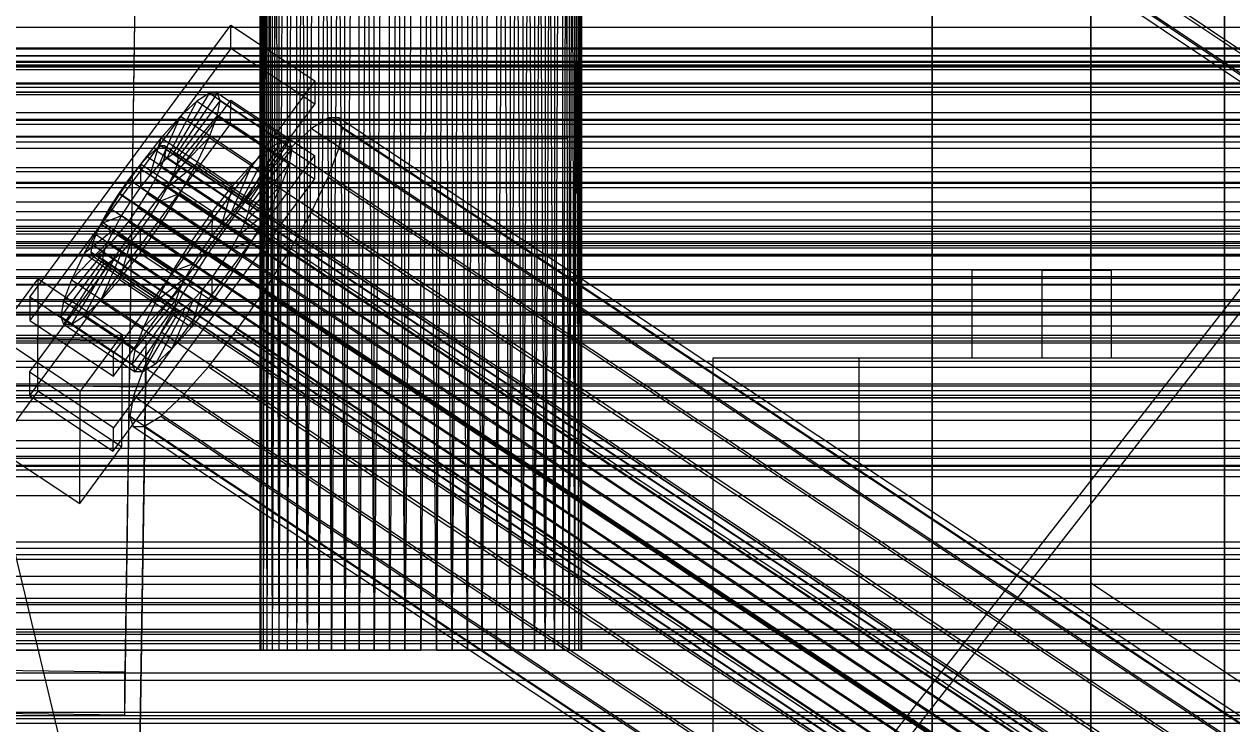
# Model space of a CAD drawing. Header units: millimetres. Extents: x -1970 to 59977, y -50268 to 6837.
# Drawn here: x -374.3 to -209, y -34070.1 to -33974.3 of the extents above; entities that cross this region are included whole.
import ezdxf

# ---------------------------------------------------------------- set-up
doc = ezdxf.new("R2010")
doc.units = ezdxf.units.MM
for name, color, linetype, lineweight in [('COTAS_O', 1, 'Continuous', 0), ('frontal_briquetadora', 7, 'Continuous', 0), ('frontal_C01', 7, 'Continuous', 0), ('frontal_C02', 7, 'Continuous', 0), ('frontal_C03', 7, 'Continuous', 0), ('frontal_mezcladora', 7, 'Continuous', 0), ('frontal_secador', 7, 'Continuous', 0)]:
    doc.layers.add(name, color=color, linetype=linetype, lineweight=lineweight)
doc.dimstyles.new('R19_100', dxfattribs={"dimtxt": 250, "dimasz": 150, "dimexe": 150, "dimexo": 80, "dimgap": 100, "dimtad": 1, "dimtih": 1, "dimtoh": 1, "dimdsep": 46, "dimcen": 0.09, "dimadec": 0, "dimazin": 0, "dimtfac": 1, "dimtdec": 4, "dimtofl": 0, "dimtmove": 0, "dimatfit": 3, "dimfxl": 1, "dimtolj": 1, "dimtzin": 0, "dimarcsym": 0})

# ---------------------------------------------------------------- blocks, each defined once
blk = doc.blocks.new('*D39')
at = {"layer": 'COTAS_O', "color": 0, "lineweight": -2, "transparency": 16777216}
for p, q in [((-1725, -34320), (-1725, -33550)), ((1725, -34320), (1725, -33550)), ((-1575, -33700), (1575, -33700))]:
    blk.add_line(p, q, dxfattribs=at)
at = {"layer": 'COTAS_O', "color": 0, "transparency": 16777216}
for points in [[(-1575, -33675), (-1575, -33725), (-1725, -33700)], [(1575, -33675), (1575, -33725), (1725, -33700)]]:
    blk.add_solid(points, dxfattribs=at)
at = {"layer": 'Defpoints', "color": 0, "transparency": 16777216}
for p in [(1725, -33700), (-1725, -34400), (1725, -34400)]:
    blk.add_point(p, dxfattribs=at)
blk = doc.blocks.new('*D42')
at = {"layer": 'COTAS_O', "color": 0, "lineweight": -2, "transparency": 16777216}
for p, q in [((-570, -33700), (200, -33700)), ((50, -34750), (50, -33850)), ((-570, -34900), (200, -34900))]:
    blk.add_line(p, q, dxfattribs=at)
at = {"layer": 'COTAS_O', "color": 0, "transparency": 16777216}
for points in [[(25, -33850), (75, -33850), (50, -33700)], [(25, -34750), (75, -34750), (50, -34900)]]:
    blk.add_solid(points, dxfattribs=at)
at = {"layer": 'Defpoints', "color": 0, "transparency": 16777216}
for p in [(-650, -33700), (50, -33700), (-650, -34900)]:
    blk.add_point(p, dxfattribs=at)
blk = doc.blocks.new('*D43')
at = {"layer": 'COTAS_O', "color": 0, "lineweight": -2, "transparency": 16777216}
for p, q in [((-650, -34820), (-650, -34050)), ((650, -34820), (650, -34050)), ((-500, -34200), (500, -34200))]:
    blk.add_line(p, q, dxfattribs=at)
at = {"layer": 'COTAS_O', "color": 0, "transparency": 16777216}
for points in [[(-500, -34175), (-500, -34225), (-650, -34200)], [(500, -34175), (500, -34225), (650, -34200)]]:
    blk.add_solid(points, dxfattribs=at)
at = {"layer": 'Defpoints', "color": 0, "transparency": 16777216}
for p in [(650, -34200), (-650, -34900), (650, -34900)]:
    blk.add_point(p, dxfattribs=at)

msp = doc.modelspace()

# ---------------------------------------------------------------- linework, layer by layer
at = {"layer": 'frontal_briquetadora'}
for p, q in [((-340, -33818), (-340, -33990)), ((-300, -33818), (-300, -33990)), ((-430, -33820), (-223.45, -34680)), ((-341.894, -33820), (-342, -34060)), ((-342, -33820), (-342, -34060)), ((-342, -33820), (-341.894, -34060)), ((-341.577, -33820), (-341.894, -34060)), ((-341.894, -33820), (-341.894, -34060)), ((-341.894, -33820), (-341.577, -34060)), ((-341.053, -33820), (-341.577, -34060)), ((-341.577, -33820), (-341.577, -34060)), ((-341.577, -33820), (-341.053, -34060)), ((-340.325, -33820), (-341.053, -34060)), ((-341.053, -33820), (-341.053, -34060)), ((-341.053, -33820), (-340.325, -34060)), ((-339.402, -33820), (-340.325, -34060)), ((-340.325, -33820), (-340.325, -34060)), ((-340.325, -33820), (-339.402, -34060)), ((-338.292, -33820), (-339.402, -34060)), ((-339.402, -33820), (-339.402, -34060)), ((-337.006, -33820), (-338.292, -34060)), ((-338.292, -33820), (-338.292, -34060)), ((-335.556, -33820), (-337.006, -34060)), ((-337.006, -33820), (-337.006, -34060)), ((-337.006, -33820), (-335.556, -34060)), ((-333.957, -33820), (-335.556, -34060)), ((-335.556, -33820), (-335.556, -34060)), ((-332.223, -33820), (-333.957, -34060)), ((-333.957, -34060), (-333.957, -33820)), ((-333.957, -33820), (-332.223, -34060)), ((-330.371, -33820), (-332.223, -34060)), ((-332.223, -34060), (-332.223, -33820)), ((-332.223, -33820), (-330.371, -34060)), ((-328.419, -33820), (-330.371, -34060)), ((-330.371, -34060), (-330.371, -33820)), ((-326.386, -33820), (-328.419, -34060)), ((-328.419, -34060), (-328.419, -33820)), ((-328.419, -33820), (-326.386, -34060)), ((-324.292, -33820), (-326.386, -34060)), ((-326.386, -34060), (-326.386, -33820)), ((-322.156, -33820), (-324.292, -34060)), ((-324.292, -34060), (-324.292, -33820)), ((-324.292, -33820), (-322.156, -34060)), ((-320, -33820), (-322.156, -34060)), ((-322.156, -34060), (-322.156, -33820)), ((-320, -34060), (-320, -33820)), ((-317.844, -33820), (-320, -34060)), ((-317.844, -34060), (-320, -33820)), ((-317.844, -33820), (-317.844, -34060)), ((-317.844, -34060), (-315.708, -33820)), ((-315.708, -34060), (-317.844, -33820)), ((-315.708, -33820), (-315.708, -34060)), ((-315.708, -34060), (-313.614, -33820)), ((-313.614, -34060), (-315.708, -33820)), ((-313.614, -33820), (-313.614, -34060)), ((-313.614, -34060), (-311.581, -33820)), ((-311.581, -34060), (-313.614, -33820)), ((-311.581, -33820), (-311.581, -34060)), ((-311.581, -34060), (-309.629, -33820)), ((-309.629, -33820), (-309.629, -34060)), ((-309.629, -34060), (-307.777, -33820)), ((-307.777, -34060), (-309.629, -33820)), ((-307.777, -33820), (-307.777, -34060)), ((-307.777, -34060), (-306.043, -33820)), ((-306.043, -34060), (-307.777, -33820)), ((-306.043, -33820), (-306.043, -34060)), ((-306.043, -34060), (-304.444, -33820)), ((-304.444, -34060), (-306.043, -33820)), ((-304.444, -33820), (-304.444, -34060)), ((-302.994, -33820), (-304.444, -34060)), ((-302.994, -34060), (-304.444, -33820)), ((-302.994, -33820), (-302.994, -34060)), ((-301.708, -33820), (-302.994, -34060)), ((-301.708, -34060), (-302.994, -33820)), ((-301.708, -33820), (-301.708, -34060)), ((-300.598, -33820), (-301.708, -34060)), ((-300.598, -33820), (-300.598, -34060)), ((-299.675, -33820), (-300.598, -34060)), ((-299.675, -34060), (-300.598, -33820)), ((-299.675, -33820), (-299.675, -34060)), ((-298.947, -33820), (-299.675, -34060)), ((-299.675, -33820), (-298.947, -34060)), ((-298.947, -33820), (-298.947, -34060)), ((-298.423, -33820), (-298.947, -34060)), ((-298.947, -33820), (-298.423, -34060)), ((-298.423, -33820), (-298.423, -34060)), ((-298.106, -33820), (-298.423, -34060)), ((-298.423, -33820), (-298.106, -34060)), ((-298.106, -33820), (-298.106, -34060)), ((-298, -33820), (-298.106, -34060)), ((-298, -33820), (-298, -34060)), ((-210, -33820), (-210, -34060)), ((-210, -34260), (-210, -33820)), ((-210, -34680), (-210, -33820)), ((-210, -33853.384), (-210, -34060)), ((-210, -34060), (-210, -33855.985)), ((-210, -34060), (-210, -33858.384)), ((-210, -33860.559), (-210, -34060)), ((-210, -33862.488), (-210, -34060)), ((-210, -33864.153), (-210, -34060)), ((-210, -33865.538), (-210, -34060)), ((-210, -33866.629), (-210, -34060)), ((-210, -33867.416), (-210, -34060)), ((-210, -33867.891), (-210, -34060)), ((-210, -33868.05), (-210, -34060)), ((-338.019, -33990), (-340, -33990)), ((-332.47, -33990), (-338.019, -33990)), ((-324.45, -33990), (-332.47, -33990)), ((-315.55, -33990), (-324.45, -33990)), ((-307.53, -33990), (-315.55, -33990)), ((-301.981, -33990), (-307.53, -33990)), ((-300, -33990), (-301.981, -33990)), ((-210, -34060), (-430, -34060)), ((-335.556, -34060), (-430, -34060)), ((-430, -34060), (-333.957, -34060)), ((-337.006, -34060), (-430, -34060)), ((-338.292, -34060), (-430, -34060)), ((-430, -34060), (-332.223, -34060)), ((-339.402, -34060), (-430, -34060)), ((-430, -34060), (-330.371, -34060)), ((-340.325, -34060), (-430, -34060)), ((-430, -34060), (-328.419, -34060)), ((-341.053, -34060), (-430, -34060)), ((-430, -34060), (-326.386, -34060)), ((-430, -34060), (-324.292, -34060)), ((-341.577, -34060), (-430, -34060)), ((-341.894, -34060), (-430, -34060)), ((-430, -34060), (-322.156, -34060)), ((-342, -34060), (-430, -34060)), ((-430, -34060), (-320, -34060)), ((-342, -34060), (-341.894, -34060)), ((-341.894, -34060), (-341.577, -34060)), ((-341.577, -34060), (-341.053, -34060)), ((-341.053, -34060), (-340.325, -34060)), ((-340.325, -34060), (-339.402, -34060)), ((-339.402, -34060), (-338.292, -34060)), ((-338.292, -34060), (-337.006, -34060)), ((-337.006, -34060), (-335.556, -34060)), ((-335.556, -34060), (-333.957, -34060)), ((-333.957, -34060), (-332.223, -34060)), ((-332.223, -34060), (-330.371, -34060)), ((-330.371, -34060), (-328.419, -34060)), ((-328.419, -34060), (-326.386, -34060)), ((-326.386, -34060), (-324.292, -34060)), ((-324.292, -34060), (-322.156, -34060)), ((-322.156, -34060), (-320, -34060)), ((-210, -34060), (-320, -34060)), ((-317.844, -34060), (-320, -34060)), ((-315.708, -34060), (-317.844, -34060)), ((-317.844, -34060), (-210, -34060)), ((-313.614, -34060), (-315.708, -34060)), ((-315.708, -34060), (-210, -34060)), ((-311.581, -34060), (-313.614, -34060)), ((-313.614, -34060), (-210, -34060)), ((-309.629, -34060), (-311.581, -34060)), ((-311.581, -34060), (-210, -34060)), ((-307.777, -34060), (-309.629, -34060)), ((-309.629, -34060), (-210, -34060)), ((-306.043, -34060), (-307.777, -34060)), ((-307.777, -34060), (-210, -34060)), ((-304.444, -34060), (-306.043, -34060)), ((-306.043, -34060), (-210, -34060)), ((-302.994, -34060), (-304.444, -34060)), ((-304.444, -34060), (-210, -34060)), ((-301.708, -34060), (-302.994, -34060)), ((-302.994, -34060), (-210, -34060)), ((-300.598, -34060), (-301.708, -34060)), ((-301.708, -34060), (-210, -34060)), ((-210, -34060), (-300.598, -34060)), ((-299.675, -34060), (-300.598, -34060)), ((-210, -34060), (-299.675, -34060)), ((-298.947, -34060), (-299.675, -34060)), ((-210, -34060), (-298.947, -34060)), ((-298.423, -34060), (-298.947, -34060)), ((-210, -34060), (-298.423, -34060)), ((-298.106, -34060), (-298.423, -34060)), ((-210, -34060), (-298.106, -34060)), ((-298, -34060), (-298.106, -34060)), ((-210, -34060), (-298, -34060)), ((-210, -34060), (-210, -34490)), ((-210, -34260), (-210, -34060)), ((-210, -34060), (-210, -34496)), ((-210, -34060), (-210, -34305))]:
    msp.add_line(p, q, dxfattribs=at)
at = {"layer": 'frontal_C01'}
for p, q in [((-250, -32680.37), (-250, -35735.764)), ((-250, -35740.498), (-250, -32685.104)), ((-228.298, -33738.634), (-228.298, -34050.821)), ((-228.298, -34056.508), (-228.298, -33744.321)), ((-373.501, -34011.698), (-345.969, -33974.459)), ((-345.981, -33977.66), (-345.969, -33974.459)), ((-345.969, -33974.459), (-334.501, -33982.07)), ((-345.981, -33977.66), (-373.513, -34014.899)), ((-334.513, -33985.272), (-345.981, -33977.66)), ((-334.501, -33982.07), (-362.033, -34019.309)), ((-334.501, -33982.07), (-334.513, -33985.272)), ((-353.892, -33992.082), (-348.918, -33983.763)), ((-353.378, -33992.08), (-347.835, -33983.757)), ((-348.918, -33983.763), (-350.645, -33984.845)), ((-347.835, -33983.757), (-348.918, -33983.763)), ((-348.918, -33983.763), (-339.088, -33990.287)), ((-347.835, -33983.757), (-338.005, -33990.281)), ((-347.47, -33984.829), (-347.835, -33983.757)), ((-373.539, -34021.943), (-346.008, -33984.704)), ((-362.045, -34022.511), (-334.513, -33985.272)), ((-354.71, -33992.595), (-350.645, -33984.845)), ((-353.205, -33992.587), (-347.47, -33984.829)), ((-350.645, -33984.845), (-352.899, -33986.931)), ((-350.645, -33984.845), (-340.816, -33991.37)), ((-347.847, -33986.906), (-347.47, -33984.829)), ((-347.47, -33984.829), (-337.64, -33991.354)), ((-346.02, -33987.906), (-346.008, -33984.704)), ((-346.008, -33984.704), (-334.539, -33992.316)), ((-355.777, -33993.583), (-352.899, -33986.931)), ((-352.899, -33986.931), (-355.525, -33989.879)), ((-353.384, -33993.571), (-347.847, -33986.906)), ((-352.899, -33986.931), (-343.069, -33993.456)), ((-348.941, -33989.846), (-347.847, -33986.906)), ((-347.847, -33986.906), (-338.017, -33993.43)), ((-332.629, -33987.137), (-334.938, -33988.584)), ((-331.181, -33987.13), (-332.629, -33987.137)), ((-332.629, -33987.137), (-148.32, -34109.469)), ((-330.692, -33988.563), (-331.181, -33987.13)), ((-331.181, -33987.13), (-146.872, -34109.461)), ((-346.02, -33987.906), (-373.551, -34025.145)), ((-334.551, -33995.518), (-346.02, -33987.906)), ((-334.938, -33988.584), (-337.95, -33991.373)), ((-334.938, -33988.584), (-150.629, -34110.916)), ((-331.197, -33991.34), (-330.692, -33988.563)), ((-330.692, -33988.563), (-146.383, -34110.895)), ((-355.525, -33989.879), (-358.345, -33993.486)), ((-357.021, -33994.979), (-355.525, -33989.879)), ((-355.525, -33989.879), (-345.695, -33996.403)), ((-353.902, -33994.964), (-348.941, -33989.846)), ((-350.678, -33993.448), (-348.941, -33989.846)), ((-348.941, -33989.846), (-339.111, -33996.37)), ((-339.088, -33990.287), (-344.062, -33998.606)), ((-338.005, -33990.281), (-343.549, -33998.604)), ((-340.816, -33991.37), (-339.088, -33990.287)), ((-339.088, -33990.287), (-338.005, -33990.281)), ((-338.005, -33990.281), (-337.64, -33991.354)), ((-356.348, -33991.508), (-357.415, -33992.496)), ((-355.53, -33990.995), (-356.348, -33991.508)), ((-356.348, -33991.508), (-142.549, -34133.412)), ((-355.017, -33990.992), (-355.53, -33990.995)), ((-355.53, -33990.995), (-141.731, -34132.899)), ((-355.022, -33992.484), (-354.844, -33991.5)), ((-354.844, -33991.5), (-355.017, -33990.992)), ((-355.017, -33990.992), (-141.218, -34132.897)), ((-354.844, -33991.5), (-141.045, -34133.405)), ((-354.71, -33992.595), (-353.892, -33992.082)), ((-353.892, -33992.082), (-353.378, -33992.08)), ((-344.062, -33998.606), (-353.892, -33992.082)), ((-343.549, -33998.604), (-353.378, -33992.08)), ((-353.378, -33992.08), (-353.205, -33992.587)), ((-340.816, -33991.37), (-344.88, -33999.119)), ((-337.64, -33991.354), (-343.376, -33999.112)), ((-343.069, -33993.456), (-340.816, -33991.37)), ((-337.95, -33991.373), (-341.461, -33995.313)), ((-337.64, -33991.354), (-338.017, -33993.43)), ((-337.95, -33991.373), (-153.641, -34113.705)), ((-332.659, -33995.27), (-331.197, -33991.34)), ((-331.197, -33991.34), (-146.887, -34113.671)), ((-334.539, -33992.316), (-362.071, -34029.555)), ((-358.345, -33993.486), (-361.166, -33997.509)), ((-357.415, -33992.496), (-358.659, -33993.892)), ((-358.345, -33993.486), (-358.357, -33996.688)), ((-348.515, -34000.011), (-358.345, -33993.486)), ((-357.415, -33992.496), (-143.617, -34134.4)), ((-357.021, -33994.979), (-355.777, -33993.583)), ((-356.363, -33995.583), (-355.541, -33993.876)), ((-355.777, -33993.583), (-354.71, -33992.595)), ((-345.947, -34000.107), (-355.777, -33993.583)), ((-355.541, -33993.876), (-355.022, -33992.484)), ((-355.541, -33993.876), (-141.742, -34135.781)), ((-355.022, -33992.484), (-141.224, -34134.388)), ((-354.725, -33996.67), (-350.678, -33993.448)), ((-344.88, -33999.119), (-354.71, -33992.595)), ((-353.384, -33993.571), (-353.902, -33994.964)), ((-353.205, -33992.587), (-353.384, -33993.571)), ((-343.554, -34000.096), (-353.384, -33993.571)), ((-343.376, -33999.112), (-353.205, -33992.587)), ((-352.938, -33997.468), (-350.678, -33993.448)), ((-350.678, -33993.448), (-340.848, -33999.973)), ((-343.069, -33993.456), (-345.947, -34000.107)), ((-345.695, -33996.403), (-343.069, -33993.456)), ((-338.017, -33993.43), (-343.554, -34000.096)), ((-338.017, -33993.43), (-339.111, -33996.37)), ((-334.539, -33992.316), (-334.551, -33995.518)), ((-362.083, -34032.757), (-334.551, -33995.518)), ((-358.659, -33993.892), (-359.995, -33995.601)), ((-358.659, -33993.892), (-144.861, -34135.796)), ((-358.357, -33996.688), (-357.021, -33994.979)), ((-347.191, -34001.504), (-357.021, -33994.979)), ((-353.902, -33994.964), (-354.725, -33996.67)), ((-344.073, -34001.488), (-353.902, -33994.964)), ((-341.461, -33995.313), (-345.231, -34000.136)), ((-341.461, -33995.313), (-157.152, -34117.645)), ((-334.981, -34000.085), (-332.659, -33995.27)), ((-332.659, -33995.27), (-148.35, -34117.601)), ((-359.995, -33995.601), (-361.332, -33997.506)), ((-146.196, -34137.505), (-359.995, -33995.601)), ((-359.693, -33998.594), (-358.357, -33996.688)), ((-358.357, -33996.688), (-348.527, -34003.213)), ((-357.434, -33997.487), (-356.363, -33995.583)), ((-356.363, -33995.583), (-142.565, -34137.487)), ((-354.725, -33996.67), (-355.796, -33998.574)), ((-344.895, -34003.194), (-354.725, -33996.67)), ((-348.515, -34000.011), (-345.695, -33996.403)), ((-345.695, -33996.403), (-347.191, -34001.504)), ((-339.111, -33996.37), (-344.073, -34001.488)), ((-339.111, -33996.37), (-340.848, -33999.973)), ((-361.166, -33997.509), (-363.797, -34001.672)), ((-361.332, -33997.506), (-362.578, -33999.478)), ((-361.332, -33997.506), (-147.533, -34139.411)), ((-359.693, -33998.594), (-361.166, -33997.509)), ((-361.166, -33997.509), (-351.336, -34004.033)), ((-360.939, -34000.565), (-359.693, -33998.594)), ((-349.863, -34005.118), (-359.693, -33998.594)), ((-358.68, -33999.459), (-357.434, -33997.487)), ((-357.434, -33997.487), (-143.635, -34139.391)), ((-355.796, -33998.574), (-357.042, -34000.546)), ((-355.796, -33998.574), (-352.938, -33997.468)), ((-345.966, -34005.098), (-355.796, -33998.574)), ((-355.569, -34001.631), (-352.938, -33997.468)), ((-352.938, -33997.468), (-343.108, -34003.992)), ((-344.062, -33998.606), (-344.88, -33999.119)), ((-343.549, -33998.604), (-344.062, -33998.606)), ((-343.376, -33999.112), (-343.549, -33998.604)), ((-362.578, -33999.478), (-363.648, -34001.382)), ((-362.578, -33999.478), (-148.779, -34141.382)), ((-360.017, -34001.364), (-358.68, -33999.459)), ((-358.68, -33999.459), (-144.881, -34141.363)), ((-351.336, -34004.033), (-348.515, -34000.011)), ((-345.231, -34000.136), (-349.002, -34005.514)), ((-348.527, -34003.213), (-348.515, -34000.011)), ((-345.947, -34000.107), (-347.191, -34001.504)), ((-344.88, -33999.119), (-345.947, -34000.107)), ((-160.922, -34122.468), (-345.231, -34000.136)), ((-340.848, -33999.973), (-344.895, -34003.194)), ((-344.073, -34001.488), (-343.554, -34000.096)), ((-343.554, -34000.096), (-343.376, -33999.112)), ((-340.848, -33999.973), (-343.108, -34003.992)), ((-338.003, -34005.459), (-334.981, -34000.085)), ((-334.981, -34000.085), (-150.672, -34122.417)), ((-363.797, -34001.672), (-366.057, -34005.691)), ((-363.648, -34001.382), (-364.471, -34003.088)), ((-360.939, -34000.565), (-363.797, -34001.672)), ((-363.797, -34001.672), (-353.967, -34008.196)), ((-363.648, -34001.382), (-149.85, -34143.286)), ((-362.01, -34002.469), (-360.939, -34000.565)), ((-361.352, -34003.073), (-360.017, -34001.364)), ((-351.109, -34007.09), (-360.939, -34000.565)), ((-360.017, -34001.364), (-146.218, -34143.268)), ((-358.39, -34005.653), (-355.569, -34001.631)), ((-357.042, -34000.546), (-358.378, -34002.451)), ((-357.042, -34000.546), (-355.569, -34001.631)), ((-347.212, -34007.07), (-357.042, -34000.546)), ((-355.569, -34001.631), (-345.739, -34008.155)), ((-347.191, -34001.504), (-348.527, -34003.213)), ((-344.895, -34003.194), (-344.073, -34001.488)), ((-362.01, -34002.469), (-366.057, -34005.691)), ((-364.471, -34003.088), (-364.989, -34004.481)), ((-364.471, -34003.088), (-150.672, -34144.993)), ((-362.833, -34004.176), (-362.01, -34002.469)), ((-362.596, -34004.469), (-361.352, -34003.073)), ((-352.18, -34008.994), (-362.01, -34002.469)), ((-361.352, -34003.073), (-147.554, -34144.977)), ((-358.378, -34002.451), (-359.714, -34004.16)), ((-358.378, -34002.451), (-358.39, -34005.653)), ((-348.548, -34008.976), (-358.378, -34002.451)), ((-348.527, -34003.213), (-349.863, -34005.118)), ((-345.966, -34005.098), (-344.895, -34003.194)), ((-362.833, -34004.176), (-367.794, -34009.294)), ((-364.989, -34004.481), (-365.168, -34005.465)), ((-364.989, -34004.481), (-151.191, -34146.385)), ((-363.664, -34005.457), (-362.596, -34004.469)), ((-363.351, -34005.568), (-362.833, -34004.176)), ((-353.003, -34010.7), (-362.833, -34004.176)), ((-362.596, -34004.469), (-148.798, -34146.373)), ((-359.714, -34004.16), (-361.21, -34009.261)), ((-359.714, -34004.16), (-360.958, -34005.556)), ((-349.884, -34010.685), (-359.714, -34004.16)), ((-353.967, -34008.196), (-351.336, -34004.033)), ((-351.336, -34004.033), (-349.863, -34005.118)), ((-349.863, -34005.118), (-351.109, -34007.09)), ((-347.212, -34007.07), (-345.966, -34005.098)), ((-343.108, -34003.992), (-345.966, -34005.098)), ((-343.108, -34003.992), (-345.739, -34008.155)), ((-363.53, -34006.552), (-369.265, -34014.31)), ((-363.357, -34007.06), (-368.9, -34015.382)), ((-363.351, -34005.568), (-368.888, -34012.233)), ((-362.843, -34007.057), (-367.817, -34015.377)), ((-366.057, -34005.691), (-367.794, -34009.294)), ((-362.025, -34006.545), (-366.09, -34014.294)), ((-366.057, -34005.691), (-356.228, -34012.216)), ((-365.168, -34005.465), (-364.995, -34005.973)), ((-365.168, -34005.465), (-151.369, -34147.369)), ((-364.995, -34005.973), (-364.482, -34005.97)), ((-364.995, -34005.973), (-151.196, -34147.877)), ((-364.482, -34005.97), (-363.664, -34005.457)), ((-364.482, -34005.97), (-150.683, -34147.874)), ((-360.958, -34005.556), (-363.836, -34012.208)), ((-363.664, -34005.457), (-149.865, -34147.362)), ((-363.53, -34006.552), (-363.351, -34005.568)), ((-363.357, -34007.06), (-363.53, -34006.552)), ((-353.7, -34013.076), (-363.53, -34006.552)), ((-362.843, -34007.057), (-363.357, -34007.06)), ((-353.527, -34013.584), (-363.357, -34007.06)), ((-353.521, -34012.093), (-363.351, -34005.568)), ((-362.025, -34006.545), (-362.843, -34007.057)), ((-353.014, -34013.582), (-362.843, -34007.057)), ((-360.958, -34005.556), (-362.025, -34006.545)), ((-352.196, -34013.069), (-362.025, -34006.545)), ((-361.21, -34009.261), (-358.39, -34005.653)), ((-351.128, -34012.081), (-360.958, -34005.556)), ((-358.39, -34005.653), (-348.56, -34012.177)), ((-353.967, -34008.196), (-351.109, -34007.09)), ((-349.002, -34005.514), (-352.519, -34011.079)), ((-351.109, -34007.09), (-352.18, -34008.994)), ((-349.002, -34005.514), (-164.693, -34127.845)), ((-348.548, -34008.976), (-347.212, -34007.07)), ((-345.739, -34008.155), (-347.212, -34007.07)), ((-341.52, -34011.024), (-338.003, -34005.459)), ((-338.003, -34005.459), (-153.694, -34127.79)), ((-356.228, -34012.216), (-353.967, -34008.196)), ((-345.739, -34008.155), (-348.56, -34012.177)), ((-378.086, -34016.944), (-372.35, -34009.186)), ((-372.408, -34024.554), (-372.35, -34009.186)), ((-372.35, -34009.186), (-360.882, -34016.797)), ((-367.794, -34009.294), (-368.888, -34012.233)), ((-367.794, -34009.294), (-357.964, -34015.818)), ((-363.836, -34012.208), (-361.21, -34009.261)), ((-361.21, -34009.261), (-351.38, -34015.785)), ((-356.228, -34012.216), (-352.18, -34008.994)), ((-352.18, -34008.994), (-353.003, -34010.7)), ((-349.884, -34010.685), (-348.548, -34008.976)), ((-348.56, -34012.177), (-348.548, -34008.976)), ((-373.501, -34011.698), (-373.513, -34014.899)), ((-362.033, -34019.309), (-373.501, -34011.698)), ((-357.964, -34015.818), (-353.003, -34010.7)), ((-352.519, -34011.079), (-355.541, -34016.452)), ((-353.003, -34010.7), (-353.521, -34012.093)), ((-352.519, -34011.079), (-168.21, -34133.41)), ((-351.38, -34015.785), (-349.884, -34010.685)), ((-351.128, -34012.081), (-349.884, -34010.685)), ((-345.291, -34016.401), (-341.52, -34011.024)), ((-341.52, -34011.024), (-157.211, -34133.355)), ((-368.888, -34012.233), (-369.265, -34014.31)), ((-368.888, -34012.233), (-359.058, -34018.758)), ((-366.09, -34014.294), (-363.836, -34012.208)), ((-363.836, -34012.208), (-354.006, -34018.733)), ((-359.436, -34020.835), (-353.7, -34013.076)), ((-359.07, -34021.907), (-353.527, -34013.584)), ((-359.058, -34018.758), (-353.521, -34012.093)), ((-357.987, -34021.901), (-353.014, -34013.582)), ((-357.964, -34015.818), (-356.228, -34012.216)), ((-356.26, -34020.819), (-352.196, -34013.069)), ((-354.006, -34018.733), (-351.128, -34012.081)), ((-353.521, -34012.093), (-353.7, -34013.076)), ((-353.7, -34013.076), (-353.527, -34013.584)), ((-353.527, -34013.584), (-353.014, -34013.582)), ((-353.014, -34013.582), (-352.196, -34013.069)), ((-352.196, -34013.069), (-351.128, -34012.081)), ((-348.56, -34012.177), (-351.38, -34015.785)), ((-373.513, -34014.899), (-362.045, -34022.511)), ((-369.265, -34014.31), (-368.9, -34015.382)), ((-369.265, -34014.31), (-359.436, -34020.835)), ((-367.817, -34015.377), (-366.09, -34014.294)), ((-366.09, -34014.294), (-356.26, -34020.819)), ((-366.618, -34024.555), (-378.086, -34016.944)), ((-368.9, -34015.382), (-367.817, -34015.377)), ((-368.9, -34015.382), (-359.07, -34021.907)), ((-367.817, -34015.377), (-357.987, -34021.901)), ((-360.882, -34016.797), (-366.618, -34024.555)), ((-360.882, -34016.797), (-360.939, -34032.166)), ((-359.058, -34018.758), (-357.964, -34015.818)), ((-355.541, -34016.452), (-357.863, -34021.268)), ((-355.541, -34016.452), (-171.232, -34138.784)), ((-351.38, -34015.785), (-354.006, -34018.733)), ((-349.061, -34021.224), (-345.291, -34016.401)), ((-345.291, -34016.401), (-160.982, -34138.733)), ((-375.644, -34017.353), (-357.646, -34017.594)), ((-357.646, -34017.594), (-360.514, -34209.542)), ((-357.646, -34017.594), (-357.646, -34023.998)), ((-362.045, -34022.511), (-362.033, -34019.309)), ((-359.436, -34020.835), (-359.058, -34018.758)), ((-354.006, -34018.733), (-356.26, -34020.819)), ((430, -34020.498), (-430, -34020.498)), ((-373.539, -34021.943), (-373.551, -34025.145)), ((-362.071, -34029.555), (-373.539, -34021.943)), ((-359.07, -34021.907), (-359.436, -34020.835)), ((-357.863, -34021.268), (-359.326, -34025.198)), ((-357.987, -34021.901), (-359.07, -34021.907)), ((-356.26, -34020.819), (-357.987, -34021.901)), ((-357.863, -34021.268), (-173.554, -34143.6)), ((-352.572, -34025.165), (-349.061, -34021.224)), ((-349.061, -34021.224), (-164.752, -34143.556)), ((-372.408, -34024.554), (-378.143, -34032.312)), ((-357.646, -34023.998), (-375.644, -34023.757)), ((-373.551, -34025.145), (-362.083, -34032.757)), ((-360.939, -34032.166), (-372.408, -34024.554)), ((-366.675, -34039.924), (-366.618, -34024.555)), ((-360.514, -34215.946), (-357.646, -34023.998)), ((-359.326, -34025.198), (-359.83, -34027.975)), ((-359.326, -34025.198), (-175.016, -34147.53)), ((-355.584, -34027.953), (-352.572, -34025.165)), ((-352.572, -34025.165), (-168.263, -34147.496)), ((430, -34025.498), (-430, -34025.498)), ((-359.83, -34027.975), (-359.341, -34029.408)), ((-359.83, -34027.975), (-175.521, -34150.306)), ((-357.893, -34029.401), (-355.584, -34027.953)), ((-355.584, -34027.953), (-171.275, -34150.285)), ((-362.083, -34032.757), (-362.071, -34029.555)), ((-359.341, -34029.408), (-357.893, -34029.401)), ((-359.341, -34029.408), (-175.032, -34151.739)), ((-357.893, -34029.401), (-173.584, -34151.732)), ((-378.143, -34032.312), (-366.675, -34039.924)), ((-366.675, -34039.924), (-360.939, -34032.166)), ((-130, -34116.064), (-228.298, -34050.821)), ((-228.298, -34050.821), (-228.298, -34363.008)), ((-228.298, -34050.821), (-228.298, -34056.508)), ((-228.298, -34368.695), (-228.298, -34056.508)), ((-228.298, -34056.508), (-130, -34121.752))]:
    msp.add_line(p, q, dxfattribs=at)
at = {"layer": 'frontal_C02'}
for p, q in [((-250, -32976.99), (-250, -35767.535)), ((-250, -35772.314), (-250, -32981.769)), ((-357.646, -33869.245), (-360.514, -34063.013)), ((-360.514, -34068.858), (-357.646, -33875.091)), ((-359.326, -33876.815), (-175.016, -34000.299)), ((-359.83, -33879.414), (-175.521, -34002.898)), ((-355.584, -33878.837), (-171.275, -34002.321)), ((-359.341, -33880.658), (-175.032, -34004.142)), ((-357.893, -33880.461), (-173.584, -34003.945)), ((-228.298, -33902.474), (-228.298, -34187.295)), ((-228.298, -34193.036), (-228.298, -33908.215)), ((430, -34004.136), (-430, -34004.136)), ((430, -34009.136), (-430, -34009.136)), ((-425, -34057.502), (425, -34057.502)), ((430, -34059.136), (-430, -34059.136)), ((-360.514, -34063.013), (-378.512, -34062.769)), ((-360.514, -34068.858), (-360.514, -34063.013)), ((430, -34064.136), (-430, -34064.136)), ((425, -34068.978), (-425, -34068.978)), ((-378.512, -34068.615), (-360.514, -34068.858))]:
    msp.add_line(p, q, dxfattribs=at)
at = {"layer": 'frontal_C03'}
for p, q in [((-1500, -33978.628), (1500, -33978.628)), ((1250, -33978.686), (-1250, -33978.686)), ((1250, -33979.567), (-1250, -33979.567)), ((1250, -33980.221), (-1250, -33980.221)), ((1250, -33982.528), (-1250, -33982.528)), ((-1250, -33983.585), (1250, -33983.585)), ((1250, -33986.437), (-1250, -33986.437)), ((1250, -33987.495), (-1250, -33987.495)), ((1250, -33989.802), (-1250, -33989.802)), ((1250, -33990.456), (-1250, -33990.456)), ((1250, -33991.337), (-1250, -33991.337)), ((1250, -34001.143), (-1250, -34001.143)), ((1250, -34002.025), (-1250, -34002.025)), ((1250, -34002.678), (-1250, -34002.678)), ((1250, -34004.986), (-1250, -34004.986)), ((-1250, -34006.043), (1250, -34006.043)), ((1250, -34008.895), (-1250, -34008.895)), ((1250, -34009.952), (-1250, -34009.952)), ((1250, -34012.26), (-1250, -34012.26)), ((1250, -34012.913), (-1250, -34012.913)), ((1250, -34013.795), (-1250, -34013.795)), ((1250, -34023.601), (-1250, -34023.601)), ((1250, -34024.482), (-1250, -34024.482)), ((1250, -34025.136), (-1250, -34025.136)), ((1250, -34027.443), (-1250, -34027.443)), ((-1250, -34028.501), (1250, -34028.501)), ((1250, -34031.353), (-1250, -34031.353)), ((1250, -34032.41), (-1250, -34032.41)), ((1250, -34034.717), (-1250, -34034.717)), ((1250, -34035.371), (-1250, -34035.371)), ((1250, -34036.252), (-1250, -34036.252)), ((1250, -34046.059), (-1250, -34046.059)), ((1250, -34046.94), (-1250, -34046.94)), ((1250, -34047.593), (-1250, -34047.593)), ((1250, -34049.901), (-1250, -34049.901)), ((-1250, -34050.958), (1250, -34050.958)), ((1250, -34053.81), (-1250, -34053.81)), ((1250, -34054.868), (-1250, -34054.868)), ((1250, -34057.175), (-1250, -34057.175)), ((1250, -34057.828), (-1250, -34057.828)), ((1250, -34058.71), (-1250, -34058.71)), ((1250, -34068.516), (-1250, -34068.516)), ((1250, -34069.398), (-1250, -34069.398)), ((1250, -34070.051), (-1250, -34070.051))]:
    msp.add_line(p, q, dxfattribs=at)
at = {"layer": 'frontal_mezcladora'}
for p, q in [((-235, -34008), (-244.526, -34008)), ((-244.526, -34020), (-244.526, -34008)), ((-235, -34008), (-225.474, -34008)), ((-235, -34008), (-235, -34020)), ((-225.474, -34020), (-225.474, -34008)), ((-280, -34020), (280, -34020)), ((-280, -34450), (-280, -34020)), ((-260, -34020), (260, -34020)), ((-260, -34060), (-260, -34020)), ((-244.526, -34020), (-235, -34020)), ((-235, -34020), (-225.474, -34020)), ((-260, -34060), (260, -34060))]:
    msp.add_line(p, q, dxfattribs=at)
at = {"layer": 'frontal_secador'}
for p, q in [((413, -33215), (-431.48, -34297.08)), ((407, -33225), (-422.12, -34288.52)), ((-1250, -33974.728), (1250, -33974.728)), ((-1250, -33977.588), (1250, -33977.588)), ((1250, -33977.611), (-1250, -33977.611)), ((1250, -33977.728), (-1250, -33977.728)), ((-1250, -33979.387), (1250, -33979.387)), ((1250, -33979.918), (-1250, -33979.918)), ((-1250, -33980), (1250, -33980)), ((1250, -33980.588), (-1250, -33980.588)), ((1250, -33982.387), (-1250, -33982.387)), ((1250, -33983), (-1250, -33983)), ((-1250, -33983.65), (1250, -33983.65)), ((1250, -33984), (-1250, -33984)), ((1250, -33987.382), (-1250, -33987.382)), ((-1250, -33988), (1250, -33988)), ((1250, -33989.689), (-1250, -33989.689)), ((1250, -33994), (-1250, -33994)), ((1250, -33994.545), (-1250, -33994.545)), ((1250, -33996), (-1250, -33996)), ((1250, -33996.144), (-1250, -33996.144)), ((1250, -33996.709), (-1250, -33996.709)), ((1250, -33998.686), (-1250, -33998.686)), ((1250, -34000), (-1250, -34000)), ((1320, -34002), (-1320, -34002)), ((1250, -34002), (-1250, -34002)), ((1320, -34002.273), (-1320, -34002.273)), ((1320, -34003.072), (-1320, -34003.072)), ((1320, -34004.343), (-1320, -34004.343)), ((1250, -34004.651), (-1250, -34004.651)), ((1320, -34006), (-1320, -34006)), ((1250, -34005.859), (-1250, -34005.859)), ((-1250, -34006), (1250, -34006)), ((1320, -34007.929), (-1320, -34007.929)), ((-1320, -34010), (1320, -34010)), ((-1250, -34010), (1250, -34010)), ((1320, -34012.071), (-1320, -34012.071)), ((1320, -34014), (-1320, -34014)), ((1250, -34014.141), (-1250, -34014.141)), ((1320, -34015.657), (-1320, -34015.657)), ((1320, -34016.928), (-1320, -34016.928)), ((1320, -34017.727), (-1320, -34017.727)), ((1320, -34018), (-1320, -34018)), ((1250, -34017.285), (-1250, -34017.285)), ((1250, -34018), (-1250, -34018)), ((1250, -34021.314), (-1250, -34021.314)), ((1250, -34023.856), (-1250, -34023.856)), ((1250, -34025.455), (-1250, -34025.455)), ((1250, -34026), (-1250, -34026)), ((1360, -34033.5), (-1360, -34033.5)), ((1360, -34034.863), (-1360, -34034.863)), ((1250, -34033.75), (-1250, -34033.75)), ((1360, -34038.859), (-1360, -34038.859)), ((1360, -34045.216), (-1360, -34045.216)), ((1250, -34052.924), (-1250, -34052.924)), ((1360, -34053.5), (-1360, -34053.5)), ((1360, -34063.147), (-1360, -34063.147))]:
    msp.add_line(p, q, dxfattribs=at)

# ---------------------------------------------------------------- dimensions: what is measured, and where the dimension line sits
at = {"layer": 'COTAS_O'}
for p1, p2, distance, picture, middle in [((-1725, -34400), (1725, -34400), 700, '*D39', (0, -33700)), ((-650, -34900), (-650, -33700), -700, '*D42', (50, -34300)), ((-650, -34900), (650, -34900), 700, '*D43', (0, -34200))]:
    dim = msp.add_aligned_dim(p1=p1, p2=p2, distance=distance, text='<> O', dimstyle='R19_100', dxfattribs=at)
    dim.commit()
    dim.dimension.update_dxf_attribs({"geometry": picture, "text_midpoint": middle})

doc.saveas('drawing.dxf')
